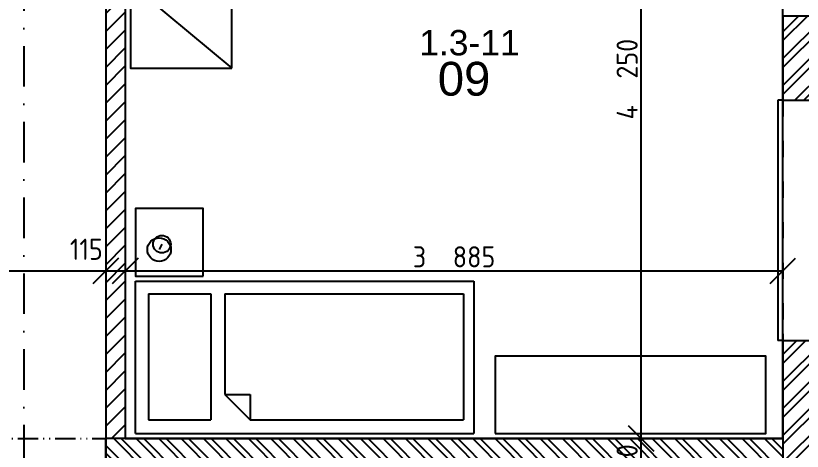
# Model space of a CAD drawing. Extents: x 4511820 to 5180432, y -1526536 to -944957.
# Drawn here: x 5104700 to 5109347, y -1305740 to -1303165 of the extents above; entities that cross this region are included whole.
import ezdxf

# ---------------------------------------------------------------- set-up
doc = ezdxf.new("R2010")
doc.units = 0
doc.header["$MEASUREMENT"] = 0
for name, pattern in [('ACAD_ISO03W100', [30, 12, -18]), ('ACAD_ISO12W100', [22, 12, -3, 0.5, -3, 0.5, -3]), ('BODKOCIARKOVANA_3', [5.6, 3, -1.3, 0, -1.3])]:
    doc.linetypes.add(name, pattern=pattern)
doc.layers.get('0').update_dxf_attribs({"linetype": 'CONTINUOUS'})
doc.layers.get('Defpoints').update_dxf_attribs({"color": 61, "linetype": 'CONTINUOUS'})
for name, color, linetype in [('KÓTY', 4, 'CONTINUOUS'), ('MÚRY', 1, 'CONTINUOUS'), ('osi', 253, 'CONTINUOUS'), ('Plochy', 41, 'CONTINUOUS'), ('POPIS', 7, 'CONTINUOUS'), ('TENKÁ', 7, 'CONTINUOUS'), ('ZARIADENIE', 47, 'CONTINUOUS'), ('ŠRAFY', 82, 'CONTINUOUS')]:
    doc.layers.add(name, color=color, linetype=linetype)
doc.styles.add('ARIAL', font='arial.ttf')
doc.styles.add('STYLE1', font='isocp.shx')
doc.dimstyles.new('STANDARD-50', dxfattribs={"dimtxt": 125, "dimasz": 150, "dimexe": 10, "dimexo": 200, "dimgap": 20, "dimtad": 1, "dimdsep": 46, "dimlunit": 6, "dimtxsty": 'STYLE1', "dimblk1": 'OBLIQUE', "dimblk2": 'OBLIQUE', "dimsah": 1, "dimcen": 2.5, "dimse1": 1, "dimse2": 1, "dimadec": 0, "dimazin": 0, "dimtfac": 1, "dimtmove": 1, "dimatfit": 3, "dimldrblk": 'OBLIQUE', "dimfxl": 1, "dimtolj": 1, "dimtzin": 0, "dimarcsym": 0})
pattern_1 = [(45, (115395, 30907.69), (-79.549513, 79.549513), []), (45, (115448.03, 30907.69), (-79.549513, 79.549513), [])]

# ---------------------------------------------------------------- blocks, each defined once
blk = doc.blocks.new('_OBLIQUE')
at = {"color": 0, "linetype": 'ByBlock'}
blk.add_line((-0.5, -0.5), (0.5, 0.5), dxfattribs=at)
blk = doc.blocks.new('*D24775')
at = {"layer": 'Defpoints', "color": 0}
for p in [(5111986, -1299625.2), (5112270.5, -1299625.2), (5109260.5, -1312335.2)]:
    blk.add_point(p, dxfattribs=at)
at = {"layer": 'KÓTY', "color": 0, "lineweight": -2}
blk.add_line((5111986, -1312335.2), (5111986, -1299625.2), dxfattribs=at)
at = {"layer": 'KÓTY', "color": 0, "linetype": 'ByBlock', "lineweight": -2, "xscale": 150, "yscale": 150, "zscale": 150}
for p, rotation in [((5111986, -1299625.2), 90), ((5111986, -1312335.2), 270)]:
    blk.add_blockref('_OBLIQUE', p, dxfattribs=dict(at, rotation=rotation))
at = {"layer": 'KÓTY', "color": 0, "insert": (5111903.5, -1305980.2), "char_height": 125, "attachment_point": 5, "rotation": 90, "style": 'STYLE1'}
blk.add_mtext('\\A1;12ﾠ710', dxfattribs=at)
blk = doc.blocks.new('*D24781')
at = {"layer": 'Defpoints', "color": 0}
for p in [(5109232.5, -1305085.2), (5111636, -1305085.2), (5109232.5, -1306585.2)]:
    blk.add_point(p, dxfattribs=at)
at = {"layer": 'KÓTY', "color": 0, "lineweight": -2}
blk.add_line((5111636, -1306585.2), (5111636, -1305085.2), dxfattribs=at)
at = {"layer": 'KÓTY', "color": 0, "linetype": 'ByBlock', "lineweight": -2, "xscale": 150, "yscale": 150, "zscale": 150}
for p, rotation in [((5111636, -1305085.2), 90), ((5111636, -1306585.2), 270)]:
    blk.add_blockref('_OBLIQUE', p, dxfattribs=dict(at, rotation=rotation))
at = {"layer": 'KÓTY', "color": 0, "insert": (5111553.5, -1305835.2), "char_height": 125, "attachment_point": 5, "rotation": 90, "style": 'STYLE1'}
blk.add_mtext('\\A1;1ﾠ500', dxfattribs=at)
blk = doc.blocks.new('JEDNOPOSTEL')
at = {"layer": 'ZARIADENIE', "ltscale": 0.25}
for p, q in [((4449069, -1322230.2), (4447069, -1322230.2)), ((4447069, -1323130.2), (4447069, -1322230.2)), ((4449069, -1322230.2), (4449069, -1323130.2)), ((4449069, -1323130.2), (4447069, -1323130.2)), ((4448913, -1323349.6), (4448929.1, -1323317.4))]:
    blk.add_line(p, q, dxfattribs=at)
at = {"layer": 'ZARIADENIE', "color": 76, "ltscale": 0.25}
for p, q in [((4448390.6, -1322311.3), (4447130.6, -1322311.3)), ((4447130.6, -1323056.9), (4447130.6, -1322311.3)), ((4448540.6, -1322461.3), (4448390.6, -1322311.3)), ((4448390.6, -1322461.3), (4448390.6, -1322311.3)), ((4448992.6, -1322311.3), (4448623.3, -1322311.3)), ((4448623.3, -1323056.9), (4448623.3, -1322311.3)), ((4448992.6, -1323056.9), (4448992.6, -1322311.3)), ((4448540.6, -1322461.3), (4448390.6, -1322461.3)), ((4448540.6, -1323056.9), (4448540.6, -1322461.3)), ((4448540.6, -1323056.9), (4447130.6, -1323056.9)), ((4448992.6, -1323056.9), (4448623.3, -1323056.9))]:
    blk.add_line(p, q, dxfattribs=at)
at = {"layer": 'ZARIADENIE'}
blk.add_lwpolyline([(4448669, -1323160.2), (4448669, -1323560.2), (4449069, -1323560.2), (4449069, -1323160.2)], close=True, dxfattribs=at)
at = {"layer": 'ZARIADENIE', "ltscale": 0.25}
for centre, radius in [((4448929.1, -1323317.4), 69.7), ((4448913, -1323349.6), 51.9)]:
    blk.add_circle(centre, radius, dxfattribs=at)
blk = doc.blocks.new('SKRINA')
at = {"layer": 'ZARIADENIE'}
for p, q in [((4449069, -1324645.2), (4448469, -1324145.2)), ((4448469, -1325145.2), (4449069, -1324645.2))]:
    blk.add_line(p, q, dxfattribs=at)
blk.add_lwpolyline([(4448469, -1324145.2), (4448469, -1325145.2), (4449069, -1325145.2), (4449069, -1324145.2)], close=True, dxfattribs=at)
blk = doc.blocks.new('*D24891')
at = {"layer": 'Defpoints', "color": 0}
for p in [(5108395, -1305665.2), (5108395, -1305665.2), (5108395, -1305965.2)]:
    blk.add_point(p, dxfattribs=at)
at = {"layer": 'KÓTY', "color": 0, "lineweight": -2}
blk.add_line((5108395, -1305965.2), (5108395, -1305665.2), dxfattribs=at)
at = {"layer": 'KÓTY', "color": 0, "linetype": 'ByBlock', "lineweight": -2, "xscale": 150, "yscale": 150, "zscale": 150}
for p, rotation in [((5108395, -1305665.2), 90), ((5108395, -1305965.2), 270)]:
    blk.add_blockref('_OBLIQUE', p, dxfattribs=dict(at, rotation=rotation))
at = {"layer": 'KÓTY', "color": 0, "insert": (5108312.5, -1305815.2), "char_height": 125, "attachment_point": 5, "rotation": 90, "style": 'STYLE1'}
blk.add_mtext('\\A1;300', dxfattribs=at)
blk = doc.blocks.new('*D24892')
at = {"layer": 'Defpoints', "color": 0}
for p in [(5108395, -1301415.2), (5108395, -1301415.2), (5108395, -1305665.2)]:
    blk.add_point(p, dxfattribs=at)
at = {"layer": 'KÓTY', "color": 0, "lineweight": -2}
blk.add_line((5108395, -1305665.2), (5108395, -1301415.2), dxfattribs=at)
at = {"layer": 'KÓTY', "color": 0, "linetype": 'ByBlock', "lineweight": -2, "xscale": 150, "yscale": 150, "zscale": 150}
for p, rotation in [((5108395, -1301415.2), 90), ((5108395, -1305665.2), 270)]:
    blk.add_blockref('_OBLIQUE', p, dxfattribs=dict(at, rotation=rotation))
at = {"layer": 'KÓTY', "color": 0, "insert": (5108312.5, -1303540.2), "char_height": 125, "attachment_point": 5, "rotation": 90, "style": 'STYLE1'}
blk.add_mtext('\\A1;4ﾠ250', dxfattribs=at)
blk = doc.blocks.new('*D24953')
at = {"layer": 'Defpoints', "color": 0}
for p in [(5103612.5, -1304673), (5105232.5, -1304673), (5105232.5, -1304673)]:
    blk.add_point(p, dxfattribs=at)
at = {"layer": 'KÓTY', "color": 0, "lineweight": -2}
blk.add_line((5103612.5, -1304673), (5105232.5, -1304673), dxfattribs=at)
at = {"layer": 'KÓTY', "color": 0, "linetype": 'ByBlock', "lineweight": -2, "xscale": 150, "yscale": 150, "zscale": 150, "rotation": 180}
blk.add_blockref('_OBLIQUE', (5103612.5, -1304673), dxfattribs=at)
at = {"layer": 'KÓTY', "color": 0, "linetype": 'ByBlock', "lineweight": -2, "xscale": 150, "yscale": 150, "zscale": 150}
blk.add_blockref('_OBLIQUE', (5105232.5, -1304673), dxfattribs=at)
at = {"layer": 'KÓTY', "color": 0, "insert": (5104422.5, -1304590.5), "char_height": 125, "attachment_point": 5, "style": 'STYLE1'}
blk.add_mtext('\\A1;1ﾠ620', dxfattribs=at)
blk = doc.blocks.new('*D24954')
at = {"layer": 'Defpoints', "color": 0}
for p in [(5105232.5, -1304673), (5105347.5, -1304673), (5105347.5, -1304673)]:
    blk.add_point(p, dxfattribs=at)
at = {"layer": 'KÓTY', "color": 0, "lineweight": -2}
blk.add_line((5105232.5, -1304673), (5105347.5, -1304673), dxfattribs=at)
at = {"layer": 'KÓTY', "color": 0, "linetype": 'ByBlock', "lineweight": -2, "xscale": 150, "yscale": 150, "zscale": 150, "rotation": 180}
blk.add_blockref('_OBLIQUE', (5105232.5, -1304673), dxfattribs=at)
at = {"layer": 'KÓTY', "color": 0, "linetype": 'ByBlock', "lineweight": -2, "xscale": 150, "yscale": 150, "zscale": 150}
blk.add_blockref('_OBLIQUE', (5105347.5, -1304673), dxfattribs=at)
at = {"layer": 'KÓTY', "color": 0, "insert": (5105117, -1304546), "char_height": 125, "attachment_point": 5, "style": 'STYLE1'}
blk.add_mtext('\\A1;115', dxfattribs=at)
blk = doc.blocks.new('*D24955')
at = {"layer": 'Defpoints', "color": 0}
for p in [(5109232.5, -1304673), (5105347.5, -1305665.2), (5109232.5, -1305665.2)]:
    blk.add_point(p, dxfattribs=at)
at = {"layer": 'KÓTY', "color": 0, "lineweight": -2}
blk.add_line((5105347.5, -1304673), (5109232.5, -1304673), dxfattribs=at)
at = {"layer": 'KÓTY', "color": 0, "linetype": 'ByBlock', "lineweight": -2, "xscale": 150, "yscale": 150, "zscale": 150, "rotation": 180}
blk.add_blockref('_OBLIQUE', (5105347.5, -1304673), dxfattribs=at)
at = {"layer": 'KÓTY', "color": 0, "linetype": 'ByBlock', "lineweight": -2, "xscale": 150, "yscale": 150, "zscale": 150}
blk.add_blockref('_OBLIQUE', (5109232.5, -1304673), dxfattribs=at)
at = {"layer": 'KÓTY', "color": 0, "insert": (5107290, -1304590.5), "char_height": 125, "attachment_point": 5, "style": 'STYLE1'}
blk.add_mtext('\\A1;3ﾠ885', dxfattribs=at)

msp = doc.modelspace()

# ---------------------------------------------------------------- hatches: boundary and pattern name
at = {"layer": 'ŠRAFY', "ltscale": 0.25}
h = msp.add_hatch(dxfattribs=at)
h.set_pattern_fill('ANSI31', color=256, scale=600, style=0)
h.set_pattern_definition([(45, (515270.5, 128041), (-53.0330086, 53.0330086), [])])
h.paths.add_polyline_path([(5105232.5, -1301300.191), (5105232.5, -1305665.191), (5105347.5, -1305665.191), (5105347.5, -1301415.191), (5106072.5, -1301415.191), (5106082.5, -1301415.191), (5106082.5, -1301300.191), (5106072.5, -1301300.191)])
at = {"layer": 'ŠRAFY'}
h = msp.add_hatch(dxfattribs=at)
h.set_pattern_fill('ANSI32', color=256, scale=300)
h.set_pattern_definition(pattern_1)
h.paths.add_polyline_path([(5109542.5, -1303665.191), (5109612.5, -1303665.191), (5109612.5, -1303165.191), (5109542.5, -1303165.191), (5109232.5, -1303165.191), (5109232.5, -1303665.191)])
h = msp.add_hatch(dxfattribs=at)
h.set_pattern_fill('ANSI32', color=256, scale=300)
h.set_pattern_definition(pattern_1)
h.paths.add_polyline_path([(5109612.5, -1305085.191), (5109542.5, -1305085.191), (5109232.5, -1305085.191), (5109232.5, -1305665.191), (5109232.5, -1305965.191), (5109232.5, -1306585.191), (5109542.5, -1306585.191), (5109612.5, -1306585.191)])
h = msp.add_hatch(dxfattribs=at)
h.set_pattern_fill('ANSI32', color=256, scale=250, angle=90)
h.set_pattern_definition([(135, (115395, 30907.69), (-66.2912607, -66.2912607), []), (135, (115395, 30951.89), (-66.2912607, -66.2912607), [])])
h.paths.add_polyline_path([(5105347.5, -1305965.191), (5109232.5, -1305965.191), (5109232.5, -1305665.191), (5105347.5, -1305665.191), (5105232.5, -1305665.191), (5105232.5, -1305965.191)])

# ---------------------------------------------------------------- linework, layer by layer
at = {"layer": 'MÚRY'}
for p, q in [((5105232.5, -1301300.191), (5105232.5, -1305665.191)), ((5105347.5, -1301415.191), (5105347.5, -1305665.191)), ((5109232.5, -1303165.191), (5109232.5, -1303665.191)), ((5109232.5, -1303165.191), (5109772.5, -1303165.191)), ((5109232.5, -1303665.191), (5109772.5, -1303665.191)), ((5109232.5, -1305045.191), (5109232.5, -1305665.191)), ((5109232.5, -1305085.191), (5109772.5, -1305085.191)), ((5105232.5, -1307215.191), (5105232.5, -1305665.191)), ((5109232.5, -1305665.191), (5105347.5, -1305665.191))]:
    msp.add_line(p, q, dxfattribs=at)
at = {"layer": 'osi', "linetype": 'BODKOCIARKOVANA_3', "ltscale": 80}
msp.add_line((5104747.5, -1284972.097), (5104747.5, -1316900), dxfattribs=at)
at = {"layer": 'Plochy'}
for points in [[(5103612.5, -1299545.191), (5107232.5, -1299545.191), (5107232.5, -1301300.191), (5105232.5, -1301300.191), (5105232.5, -1305965.191), (5103612.5, -1305965.191)], [(5109232.5, -1301415.191), (5105347.5, -1301415.191), (5105347.5, -1305665.191), (5109232.5, -1305665.191)]]:
    msp.add_lwpolyline(points, close=True, dxfattribs=at)
at = {"layer": 'TENKÁ', "ltscale": 0.25}
for p, q in [((5109202.5, -1303665.191), (5109202.5, -1305085.191)), ((5109232.5, -1303665.191), (5109202.5, -1303665.191)), ((5109232.5, -1305085.191), (5109202.5, -1305085.191))]:
    msp.add_line(p, q, dxfattribs=at)
at = {"layer": 'TENKÁ', "linetype": 'ACAD_ISO03W100', "ltscale": 8}
msp.add_line((5109232.5, -1303665.191), (5109232.5, -1305085.191), dxfattribs=at)
at = {"layer": 'TENKÁ', "linetype": 'ACAD_ISO12W100', "ltscale": 10}
msp.add_line((5103612.5, -1305665.191), (5105232.5, -1305665.191), dxfattribs=at)
at = {"layer": 'TENKÁ'}
for p, q in [((5105347.5, -1305665.191), (5105232.5, -1305665.191)), ((5109232.5, -1305665.191), (5109232.5, -1305965.191))]:
    msp.add_line(p, q, dxfattribs=at)
at = {"layer": 'ZARIADENIE', "color": 45, "ltscale": 0.25}
msp.add_lwpolyline([(5107532.5, -1305635.191), (5109132.5, -1305635.191), (5109132.5, -1305177.424), (5107532.5, -1305177.424)], close=True, dxfattribs=at)

# ---------------------------------------------------------------- block references
at = {"layer": 'ZARIADENIE', "color": 2, "rotation": 180}
for name, p in [('SKRINA', (9554446.5, -2627620.383)), ('JEDNOPOSTEL', (9554476.5, -2627865.383))]:
    msp.add_blockref(name, p, dxfattribs=at)

# ---------------------------------------------------------------- texts
at = {"layer": 'POPIS', "lineweight": 40, "ltscale": 0.25, "style": 'ARIAL'}
for s, height, p in [('1.3-11', 150, (5107083.911, -1303399.579)), ('09', 200, (5107193.811, -1303637.77))]:
    msp.add_text(s, height=height, dxfattribs=at).set_placement(p)

# ---------------------------------------------------------------- dimensions: what is measured, and where the dimension line sits
at = {"layer": 'KÓTY'}
for base, p1, p2, picture, middle in [((5111986, -1299625.191), (5109260.5, -1312335.191), (5112270.5, -1299625.191), '*D24775', (5111903.457, -1305980.191)), ((5108395, -1301415.191), (5108395, -1305665.191), (5108395, -1301415.191), '*D24892', (5108312.457, -1303540.191)), ((5111636, -1305085.191), (5109232.5, -1306585.191), (5109232.5, -1305085.191), '*D24781', (5111553.457, -1305835.191)), ((5108395, -1305665.191), (5108395, -1305965.191), (5108395, -1305665.191), '*D24891', (5108312.5, -1305815.191))]:
    dim = msp.add_linear_dim(base=base, p1=p1, p2=p2, angle=90, dimstyle='STANDARD-50', dxfattribs=at)
    dim.commit()
    dim.dimension.update_dxf_attribs({"geometry": picture, "text_midpoint": middle})
dim = msp.add_linear_dim(base=(5105347.5, -1304673), p1=(5105232.5, -1304673), p2=(5105347.5, -1304673), dimstyle='STANDARD-50', dxfattribs=at)
dim.commit()
dim.dimension.update_dxf_attribs({"geometry": '*D24954', "text_midpoint": (5105117, -1304628.5), "dimtype": 160})
for base, p1, p2, picture, middle in [((5105232.5, -1304673), (5103612.5, -1304673), (5105232.5, -1304673), '*D24953', (5104422.5, -1304590.457)), ((5109232.5, -1304673), (5105347.5, -1305665.191), (5109232.5, -1305665.191), '*D24955', (5107290, -1304590.457))]:
    dim = msp.add_linear_dim(base=base, p1=p1, p2=p2, dimstyle='STANDARD-50', dxfattribs=at)
    dim.commit()
    dim.dimension.update_dxf_attribs({"geometry": picture, "text_midpoint": middle})

doc.saveas('drawing.dxf')
